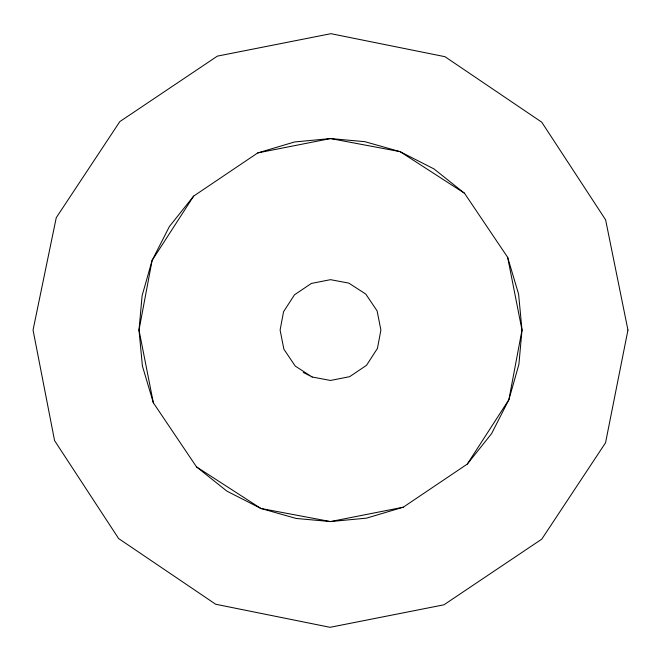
<?xml version="1.0" encoding="UTF-8"?>
<svg xmlns="http://www.w3.org/2000/svg" width="661" height="661" viewBox="0 0 661 661"><rect width="100%" height="100%" fill="white"/><g stroke="black" fill="none" stroke-linecap="round" stroke-linejoin="round"><path stroke-width="0.99" d="M193.681 196.069L152.096 260.459L142.115 295.665L139 330.062L142.412 366.045L153.352 402.813L196.507 466.881L226.946 491.156L260.897 508.466L296.103 518.447L330.5 521.562L366.483 518.15L403.251 507.21L467.319 464.055L491.594 433.616L508.904 399.665L518.885 364.459L522 330.062L518.588 294.079L507.648 257.311L464.493 193.243L434.054 168.968L400.103 151.658L364.897 141.677L330.5 138.562L294.517 141.975L257.749 152.914L193.681 196.069L169.406 226.508L152.096 260.459L139 330.062L153.352 402.813M467.319 464.055L508.904 399.665L522 330.062L507.648 257.311M257.749 152.914L330.5 138.562L400.103 151.658L464.493 193.243M403.251 507.21L330.5 521.562L260.897 508.466L196.507 466.881M312.182 377.01L330.5 380.455L349.644 376.679L366.508 365.326L377.448 348.38L380.893 330.062L377.117 310.918L365.764 294.054L348.818 283.115L330.5 279.669L311.356 283.445L294.492 294.798L283.552 311.744L280.107 330.062L283.883 349.206L295.236 366.07L312.182 377.01L303.25 372.457M627.95 330.062L605.55 442.771L541.78 539.145L443.952 604.807L330.062 627.314L215.668 604.237L118.625 538.55L54.574 440.614L33.05 330.062L56.259 217.684L119.839 121.591L217.378 56.127L330.93 33.686L444.993 56.697L541.747 122.186L605.616 219.832L627.95 330.062"/></g></svg>
